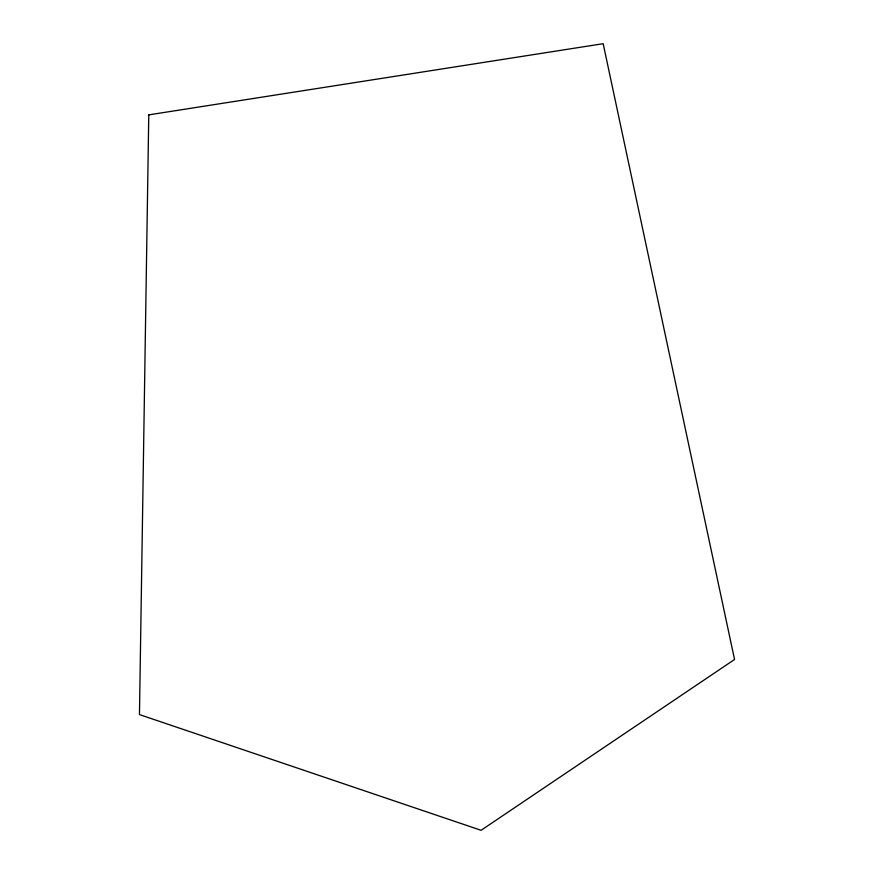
<?xml version="1.0" encoding="UTF-8"?>
<svg xmlns="http://www.w3.org/2000/svg" width="874" height="874" viewBox="0 0 874 874"><rect width="100%" height="100%" fill="white"/><g stroke="black" fill="none" stroke-linecap="round" stroke-linejoin="round"><path stroke-width="1.31" d="M148.777 114.865L139.458 714.582L481.082 830.3L734.542 659.488L603.169 43.7L148.777 114.865"/></g></svg>
